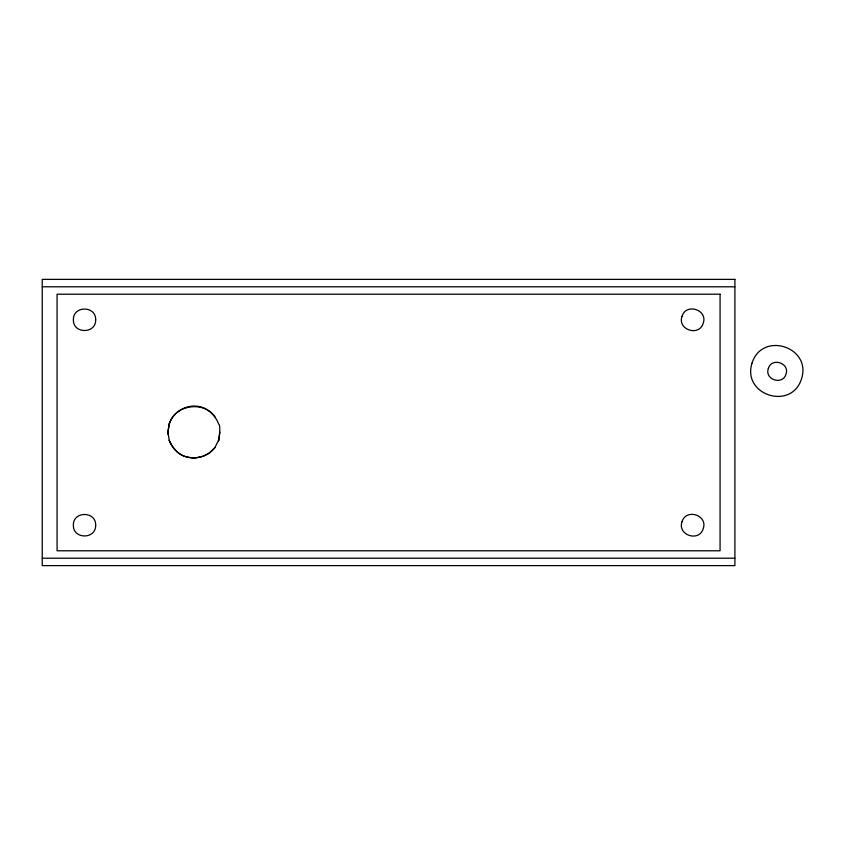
<?xml version="1.0" encoding="UTF-8"?>
<svg xmlns="http://www.w3.org/2000/svg" width="845" height="845" viewBox="0 0 845 845"><rect width="100%" height="100%" fill="white"/><g stroke="black" fill="none" stroke-linecap="round" stroke-linejoin="round"><path stroke-width="1.27" d="M219.88 432.26C216.014 455.392 222.214 426.155 218.612 423.958C216.151 417.081 209.813 409.804 201.934 407.248C188.678 402.97 173.521 410.723 169.201 423.958C167.099 437.52 167.12 437.351 169.201 423.958M169.201 424.211C174.873 404.237 203.877 400.752 214.926 416.701M202.969 456.48L209.169 453.311L214.926 447.554L218.612 440.044M184.844 456.48C177.429 453.765 171.947 447.607 169.201 440.308C170.996 444.375 174.345 449.846 178.633 453.057C189.893 461.581 207.131 457.884 214.926 447.554M185.879 456.754L193.906 458.286L201.934 456.754M42.25 286.793L734.896 286.793M42.25 558.207L734.896 558.207M167.923 432.006L169.201 440.308M95.654 319.79C96.14 334.081 72.902 334.081 73.378 319.79C72.902 305.51 96.14 305.499 95.654 319.79M95.654 525.21C96.14 539.501 72.902 539.501 73.378 525.21C72.902 510.929 96.14 510.919 95.654 525.21M682.031 316.347C677.162 329.793 699.269 336.965 703.22 323.234C708.089 309.788 685.982 302.616 682.031 316.347M682.031 521.766C677.162 535.212 699.269 542.384 703.22 528.653C708.089 515.207 685.982 508.035 682.031 521.766M752.103 362.938C741.54 394.879 791.247 411.029 801.482 378.982C812.045 347.041 762.338 330.891 752.103 362.938M768.348 368.473C764.303 379.648 782.692 385.616 785.987 374.198C790.022 363.012 771.643 357.044 768.348 368.473M734.896 279.378L42.25 279.378L42.25 565.622L734.896 565.622L734.896 279.378M720.067 294.208L57.08 294.208L57.08 550.792L720.067 550.792L720.067 294.208"/></g></svg>
